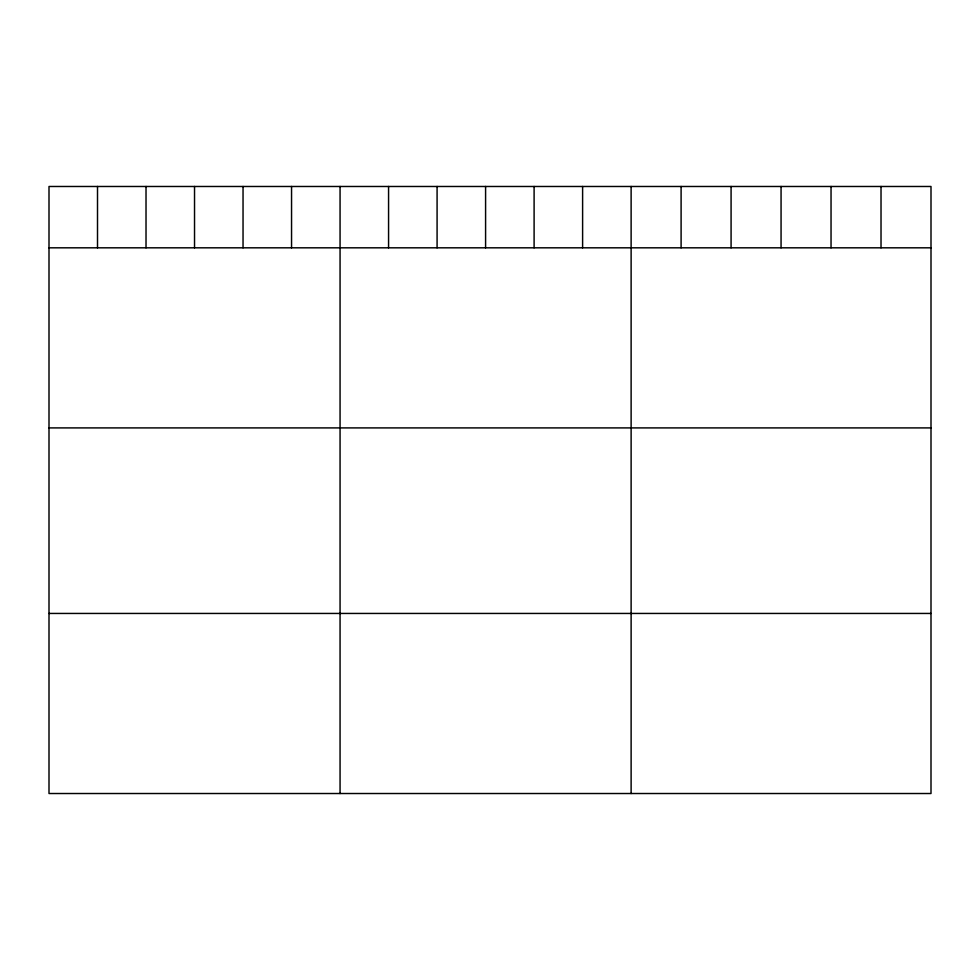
<?xml version="1.0" encoding="UTF-8"?>
<svg xmlns="http://www.w3.org/2000/svg" width="980" height="980" viewBox="0 0 980 980"><rect width="100%" height="100%" fill="white"/><g stroke="black" fill="none" stroke-linecap="round" stroke-linejoin="round"><path stroke-width="1.47" d="M931 247.818L931 793.518L49 793.518L49 186.482L931 186.482L931 247.818L49 247.818M49 427.905L931 427.905M49 613.443L931 613.443M881.02 186.482L881.02 247.818M831.04 186.482L831.04 247.818M781.06 186.482L781.06 247.818M731.08 186.482L731.08 247.818M681.1 186.482L681.1 247.818M631.12 186.482L631.12 793.518M582.61 186.482L582.61 247.818M534.1 186.482L534.1 247.818M485.59 186.482L485.59 247.818M437.08 186.482L437.08 247.818M388.57 186.482L388.57 247.818M340.06 186.482L340.06 793.518M291.55 186.482L291.55 247.818M243.04 186.482L243.04 247.818M194.53 186.482L194.53 247.818M146.02 186.482L146.02 247.818M97.51 186.482L97.51 247.818"/></g></svg>
